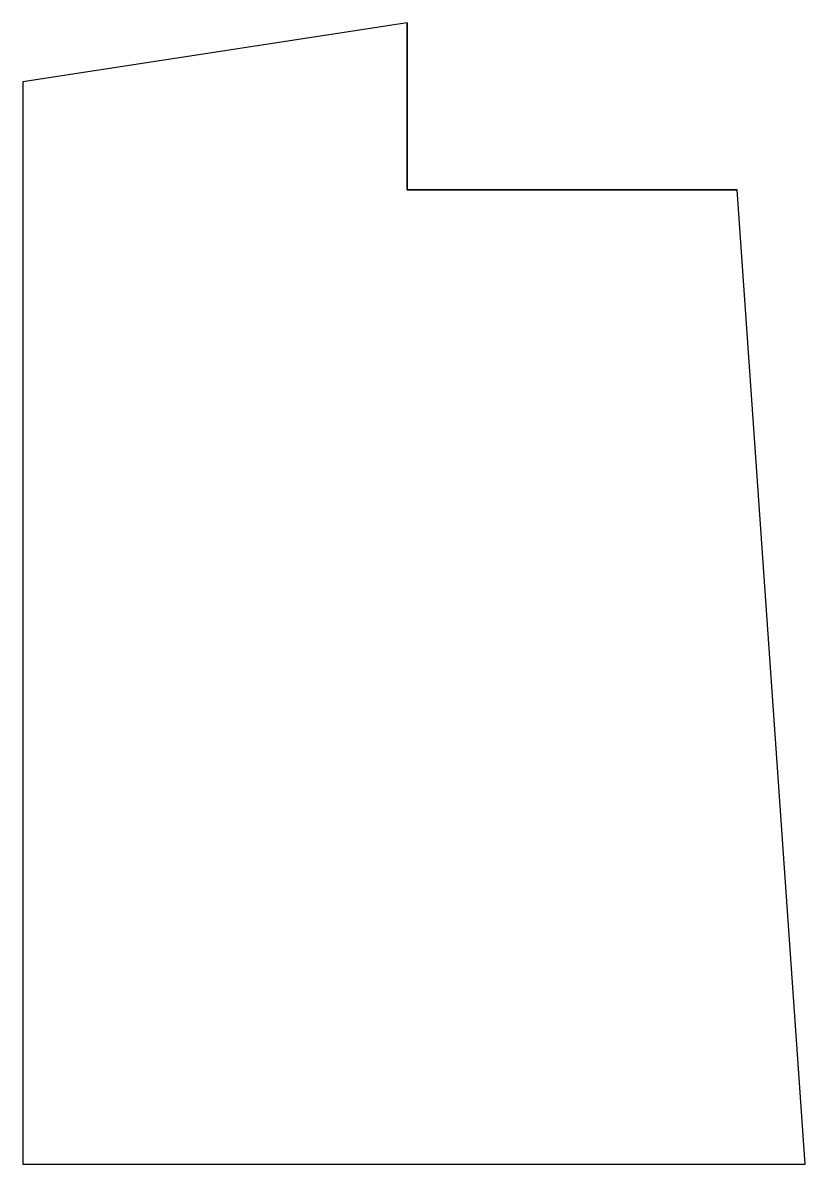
# Model space of a CAD drawing. Header units: inches. Extents: x -5096374 to -5070857, y -3259973 to -3243900.
# Drawn here: x -5091432.7 to -5091141.6, y -3258197.1 to -3257772.5 of the extents above; entities that cross this region are included whole.
import ezdxf

# ---------------------------------------------------------------- set-up
doc = ezdxf.new("R2010")
doc.units = ezdxf.units.IN
doc.header["$LTSCALE"] = 2
doc.header["$MEASUREMENT"] = 0
doc.layers.get('0').update_dxf_attribs({"linetype": 'CONTINUOUS'})

msp = doc.modelspace()

# ---------------------------------------------------------------- linework, layer by layer
at = {"ltscale": 0.5}
for p, q in [((-5091289.71, -3257772.47), (-5091432.71, -3257794.39)), ((-5091289.71, -3257772.47), (-5091289.71, -3257834.55)), ((-5091432.71, -3257794.39), (-5091432.71, -3258197.15)), ((-5091289.71, -3257834.55), (-5091166.87, -3257834.55)), ((-5091141.59, -3258197.15), (-5091166.87, -3257834.55)), ((-5091432.71, -3258197.15), (-5091141.59, -3258197.15))]:
    msp.add_line(p, q, dxfattribs=at)
msp.add_lwpolyline([(-5091166.87, -3257834.55), (-5091289.71, -3257834.55), (-5091289.71, -3257772.47), (-5091432.71, -3257794.39), (-5091432.71, -3258197.15), (-5091141.59, -3258197.15)], close=True, dxfattribs=at)

doc.saveas('drawing.dxf')
